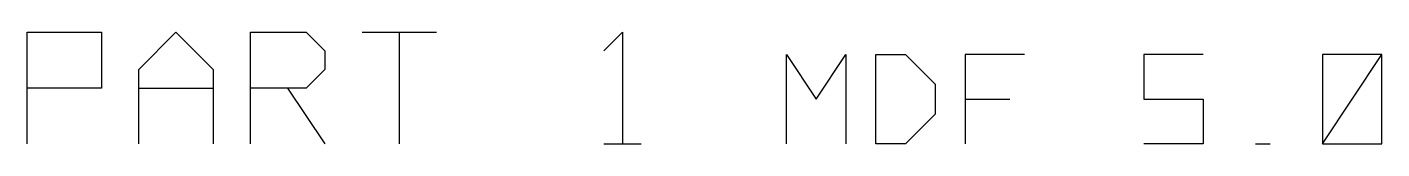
# Model space of a CAD drawing. Header units: millimetres. Extents: x 38 to 98.7, y 26 to 31.
import ezdxf

# ---------------------------------------------------------------- set-up
doc = ezdxf.new("R2010")
doc.units = ezdxf.units.MM

msp = doc.modelspace()

# ---------------------------------------------------------------- linework, layer by layer
for points in [[(38, 26), (38, 31), (41.333, 31), (41.333, 28.5), (38, 28.5)], [(43, 26), (43, 29.333), (44.667, 31), (46.333, 29.333), (46.333, 26)], [(48, 26), (48, 31), (50.5, 31), (51.333, 30.167), (51.333, 29.333), (50.5, 28.5), (48, 28.5)], [(53, 31), (56.333, 31)], [(54.667, 31), (54.667, 26)], [(63.833, 30.167), (64.667, 31), (64.667, 26)], [(72, 26), (72, 30), (73.333, 28), (74.667, 30), (74.667, 26)], [(76, 26), (76, 30), (77.333, 30), (78.667, 28.667), (78.667, 27.333), (77.333, 26), (76, 26)], [(82.667, 30), (80, 30), (80, 26)], [(90.667, 30), (88, 30), (88, 28), (90.667, 28), (90.667, 26), (88, 26)], [(96, 26), (98.667, 26), (98.667, 30), (96, 30), (96, 26)], [(96, 26), (98.667, 30)], [(43, 28.5), (46.333, 28.5)], [(49.667, 28.5), (51.333, 26)], [(80, 28), (82, 28)], [(63.833, 26), (65.5, 26)], [(93, 26), (93.667, 26)]]:
    msp.add_lwpolyline(points)

doc.saveas('drawing.dxf')
